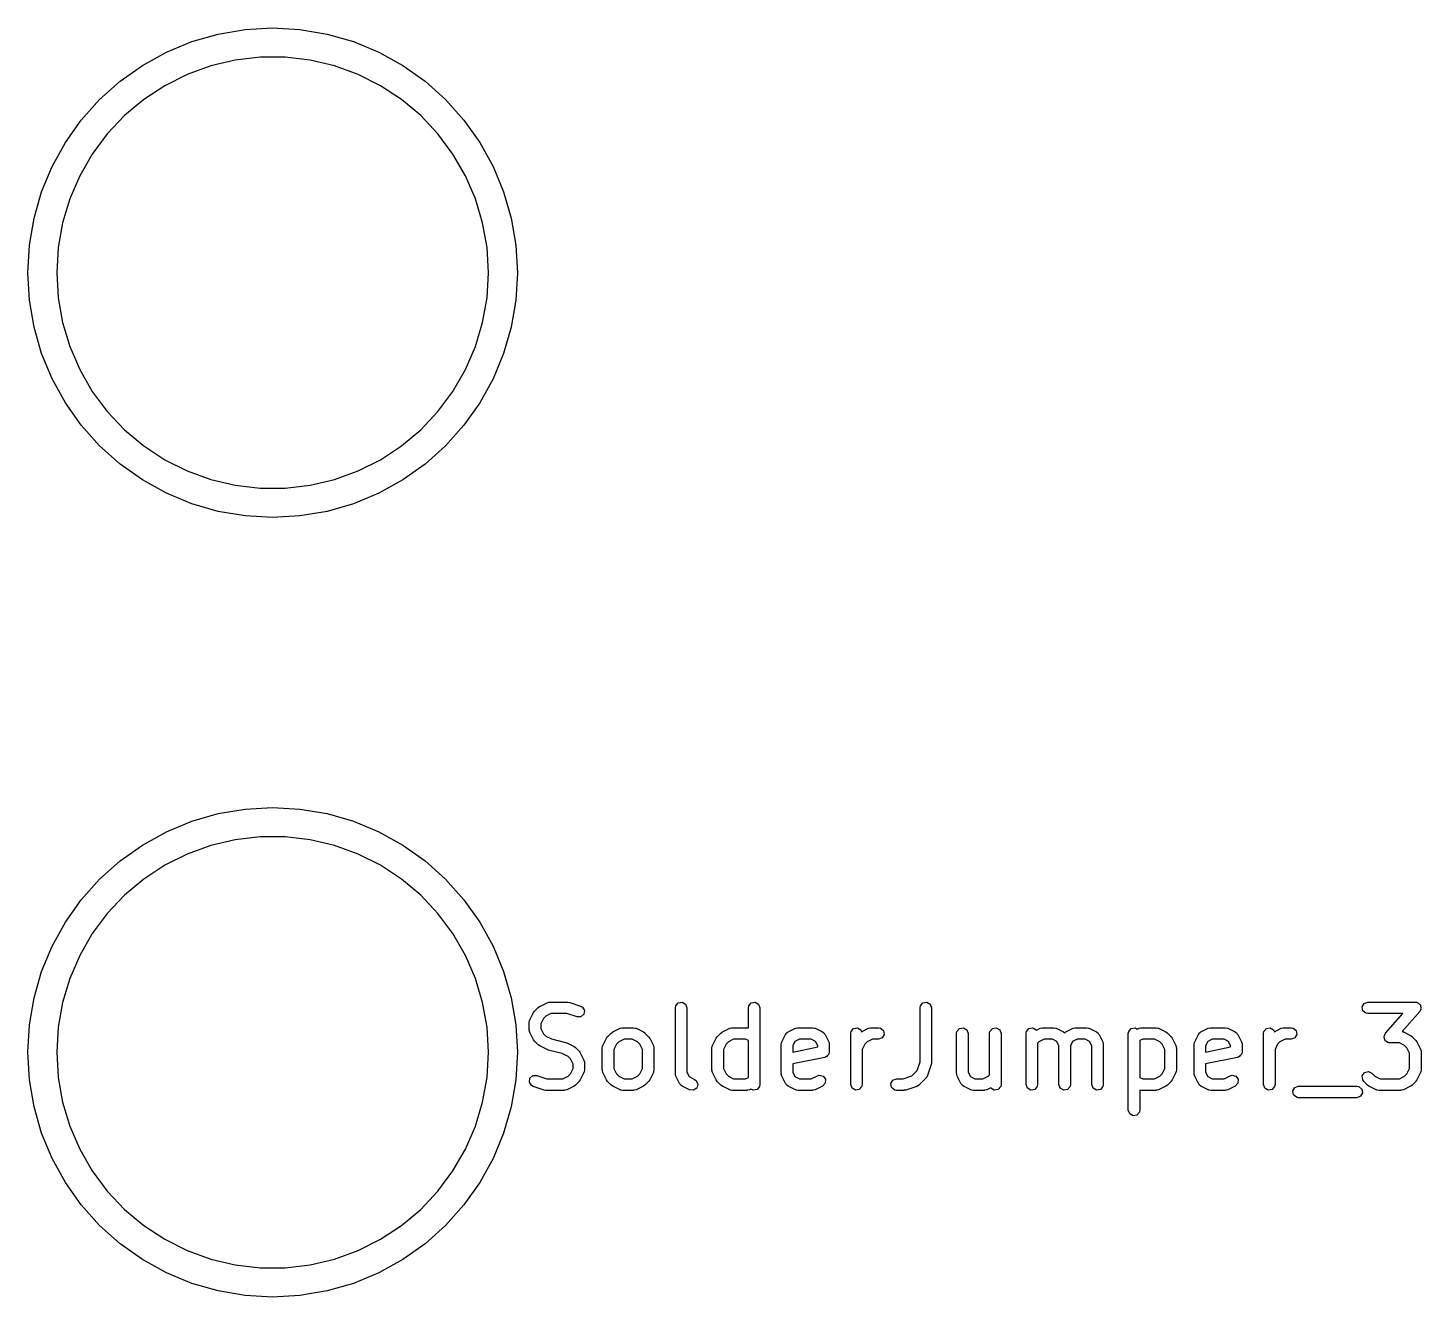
# Model space of a CAD drawing. Extents: x 4.47 to 5.93, y -4.55 to -3.87.
# Drawn here: x 4.474 to 5.189, y -4.526 to -3.874 of the extents above; entities that cross this region are included whole.
import ezdxf

# ---------------------------------------------------------------- set-up
doc = ezdxf.new("R2010")
doc.units = 0
doc.header["$MEASUREMENT"] = 0
doc.layers.add('BLACK', color=7, linetype='CONTINUOUS')

msp = doc.modelspace()

# ---------------------------------------------------------------- linework, layer by layer
at = {"layer": 'BLACK', "linetype": 'CONTINUOUS'}
for p, q in [((4.57205, -3.87755), (4.58594, -3.87519)), ((4.58594, -3.87519), (4.6, -3.8744)), ((4.6, -3.8744), (4.61406, -3.87519)), ((4.61406, -3.87519), (4.62795, -3.87755)), ((4.5455, -3.88684), (4.55852, -3.88145)), ((4.55852, -3.88145), (4.57205, -3.87755)), ((4.62795, -3.87755), (4.64148, -3.88145)), ((4.64148, -3.88145), (4.6545, -3.88684)), ((4.53318, -3.89365), (4.5455, -3.88684)), ((4.59356, -3.8894), (4.58076, -3.8909)), ((4.60644, -3.8894), (4.59356, -3.8894)), ((4.61924, -3.8909), (4.60644, -3.8894)), ((4.6545, -3.88684), (4.66682, -3.89365)), ((4.52169, -3.9018), (4.53318, -3.89365)), ((4.56823, -3.89387), (4.55612, -3.89827)), ((4.58076, -3.8909), (4.56823, -3.89387)), ((4.63177, -3.89387), (4.61924, -3.8909)), ((4.64388, -3.89827), (4.63177, -3.89387)), ((4.66682, -3.89365), (4.67831, -3.9018)), ((4.51119, -3.91119), (4.52169, -3.9018)), ((4.54461, -3.90406), (4.53384, -3.91113)), ((4.55612, -3.89827), (4.54461, -3.90406)), ((4.65539, -3.90406), (4.64388, -3.89827)), ((4.66616, -3.91113), (4.65539, -3.90406)), ((4.67831, -3.9018), (4.68881, -3.91119)), ((4.5018, -3.92169), (4.51119, -3.91119)), ((4.53384, -3.91113), (4.52397, -3.91942)), ((4.67603, -3.91942), (4.66616, -3.91113)), ((4.68881, -3.91119), (4.6982, -3.92169)), ((4.49365, -3.93318), (4.5018, -3.92169)), ((4.52397, -3.91942), (4.51513, -3.92879)), ((4.68487, -3.92879), (4.67603, -3.91942)), ((4.6982, -3.92169), (4.70635, -3.93318)), ((4.51513, -3.92879), (4.50744, -3.93912)), ((4.69256, -3.93912), (4.68487, -3.92879)), ((4.48684, -3.9455), (4.49365, -3.93318)), ((4.50744, -3.93912), (4.501, -3.95028)), ((4.699, -3.95028), (4.69256, -3.93912)), ((4.70635, -3.93318), (4.71316, -3.9455)), ((4.48145, -3.95852), (4.48684, -3.9455)), ((4.71316, -3.9455), (4.71855, -3.95852)), ((4.501, -3.95028), (4.49589, -3.96211)), ((4.70411, -3.96211), (4.699, -3.95028)), ((4.47755, -3.97205), (4.48145, -3.95852)), ((4.71855, -3.95852), (4.72245, -3.97205)), ((4.49589, -3.96211), (4.4922, -3.97445)), ((4.7078, -3.97445), (4.70411, -3.96211)), ((4.47519, -3.98594), (4.47755, -3.97205)), ((4.4922, -3.97445), (4.48996, -3.98714)), ((4.71004, -3.98714), (4.7078, -3.97445)), ((4.72245, -3.97205), (4.72481, -3.98594)), ((4.4744, -4), (4.47519, -3.98594)), ((4.48996, -3.98714), (4.48921, -4)), ((4.71079, -4), (4.71004, -3.98714)), ((4.72481, -3.98594), (4.7256, -4)), ((4.47519, -4.01406), (4.4744, -4)), ((4.48921, -4), (4.48996, -4.01286)), ((4.71004, -4.01286), (4.71079, -4)), ((4.7256, -4), (4.72481, -4.01406)), ((4.47755, -4.02795), (4.47519, -4.01406)), ((4.48996, -4.01286), (4.4922, -4.02555)), ((4.7078, -4.02555), (4.71004, -4.01286)), ((4.72481, -4.01406), (4.72245, -4.02795)), ((4.4922, -4.02555), (4.49589, -4.03789)), ((4.70411, -4.03789), (4.7078, -4.02555)), ((4.48145, -4.04148), (4.47755, -4.02795)), ((4.72245, -4.02795), (4.71855, -4.04148)), ((4.49589, -4.03789), (4.501, -4.04972)), ((4.699, -4.04972), (4.70411, -4.03789)), ((4.48684, -4.0545), (4.48145, -4.04148)), ((4.71855, -4.04148), (4.71316, -4.0545)), ((4.501, -4.04972), (4.50744, -4.06088)), ((4.69256, -4.06088), (4.699, -4.04972)), ((4.49365, -4.06682), (4.48684, -4.0545)), ((4.50744, -4.06088), (4.51513, -4.07121)), ((4.68487, -4.07121), (4.69256, -4.06088)), ((4.71316, -4.0545), (4.70635, -4.06682)), ((4.5018, -4.07831), (4.49365, -4.06682)), ((4.70635, -4.06682), (4.6982, -4.07831)), ((4.51513, -4.07121), (4.52397, -4.08058)), ((4.67603, -4.08058), (4.68487, -4.07121)), ((4.51119, -4.08881), (4.5018, -4.07831)), ((4.52397, -4.08058), (4.53384, -4.08887)), ((4.66616, -4.08887), (4.67603, -4.08058)), ((4.6982, -4.07831), (4.68881, -4.08881)), ((4.52169, -4.0982), (4.51119, -4.08881)), ((4.53384, -4.08887), (4.54461, -4.09594)), ((4.65539, -4.09594), (4.66616, -4.08887)), ((4.68881, -4.08881), (4.67831, -4.0982)), ((4.54461, -4.09594), (4.55612, -4.10173)), ((4.64388, -4.10173), (4.65539, -4.09594)), ((4.53318, -4.10635), (4.52169, -4.0982)), ((4.55612, -4.10173), (4.56823, -4.10613)), ((4.63177, -4.10613), (4.64388, -4.10173)), ((4.67831, -4.0982), (4.66682, -4.10635)), ((4.5455, -4.11316), (4.53318, -4.10635)), ((4.56823, -4.10613), (4.58076, -4.1091)), ((4.58076, -4.1091), (4.59356, -4.1106)), ((4.59356, -4.1106), (4.60644, -4.1106)), ((4.60644, -4.1106), (4.61924, -4.1091)), ((4.61924, -4.1091), (4.63177, -4.10613)), ((4.66682, -4.10635), (4.6545, -4.11316)), ((4.55852, -4.11855), (4.5455, -4.11316)), ((4.57205, -4.12245), (4.55852, -4.11855)), ((4.64148, -4.11855), (4.62795, -4.12245)), ((4.6545, -4.11316), (4.64148, -4.11855)), ((4.58594, -4.12481), (4.57205, -4.12245)), ((4.6, -4.1256), (4.58594, -4.12481)), ((4.61406, -4.12481), (4.6, -4.1256)), ((4.62795, -4.12245), (4.61406, -4.12481)), ((4.57205, -4.27755), (4.58594, -4.27519)), ((4.58594, -4.27519), (4.6, -4.2744)), ((4.6, -4.2744), (4.61406, -4.27519)), ((4.61406, -4.27519), (4.62795, -4.27755)), ((4.5455, -4.28684), (4.55852, -4.28145)), ((4.55852, -4.28145), (4.57205, -4.27755)), ((4.62795, -4.27755), (4.64148, -4.28145)), ((4.64148, -4.28145), (4.6545, -4.28684)), ((4.53318, -4.29365), (4.5455, -4.28684)), ((4.59356, -4.2894), (4.58076, -4.2909)), ((4.60644, -4.2894), (4.59356, -4.2894)), ((4.61924, -4.2909), (4.60644, -4.2894)), ((4.6545, -4.28684), (4.66682, -4.29365)), ((4.52169, -4.3018), (4.53318, -4.29365)), ((4.56823, -4.29387), (4.55612, -4.29827)), ((4.58076, -4.2909), (4.56823, -4.29387)), ((4.63177, -4.29387), (4.61924, -4.2909)), ((4.64388, -4.29827), (4.63177, -4.29387)), ((4.66682, -4.29365), (4.67831, -4.3018)), ((4.51119, -4.31119), (4.52169, -4.3018)), ((4.54461, -4.30406), (4.53384, -4.31113)), ((4.55612, -4.29827), (4.54461, -4.30406)), ((4.65539, -4.30406), (4.64388, -4.29827)), ((4.66616, -4.31113), (4.65539, -4.30406)), ((4.67831, -4.3018), (4.68881, -4.31119)), ((4.5018, -4.32169), (4.51119, -4.31119)), ((4.53384, -4.31113), (4.52397, -4.31942)), ((4.67603, -4.31942), (4.66616, -4.31113)), ((4.68881, -4.31119), (4.6982, -4.32169)), ((4.49365, -4.33318), (4.5018, -4.32169)), ((4.52397, -4.31942), (4.51513, -4.32879)), ((4.68487, -4.32879), (4.67603, -4.31942)), ((4.6982, -4.32169), (4.70635, -4.33318)), ((4.51513, -4.32879), (4.50744, -4.33912)), ((4.69256, -4.33912), (4.68487, -4.32879)), ((4.48684, -4.3455), (4.49365, -4.33318)), ((4.50744, -4.33912), (4.501, -4.35028)), ((4.699, -4.35028), (4.69256, -4.33912)), ((4.70635, -4.33318), (4.71316, -4.3455)), ((4.48145, -4.35852), (4.48684, -4.3455)), ((4.71316, -4.3455), (4.71855, -4.35852)), ((4.501, -4.35028), (4.49589, -4.36211)), ((4.70411, -4.36211), (4.699, -4.35028)), ((4.47755, -4.37205), (4.48145, -4.35852)), ((4.71855, -4.35852), (4.72245, -4.37205)), ((4.49589, -4.36211), (4.4922, -4.37445)), ((4.7078, -4.37445), (4.70411, -4.36211)), ((4.47519, -4.38594), (4.47755, -4.37205)), ((4.4922, -4.37445), (4.48996, -4.38714)), ((4.71004, -4.38714), (4.7078, -4.37445)), ((4.72245, -4.37205), (4.72481, -4.38594)), ((4.73708, -4.37643), (4.74083, -4.37456)), ((4.74083, -4.37456), (4.74182, -4.37426)), ((4.74182, -4.37426), (4.74199, -4.37431)), ((4.74199, -4.37431), (4.74215, -4.37424)), ((4.74215, -4.37424), (4.75153, -4.37424)), ((4.75153, -4.37424), (4.7524, -4.3744)), ((4.7524, -4.3744), (4.75246, -4.3744)), ((4.75246, -4.3744), (4.75809, -4.37627)), ((4.80687, -4.37619), (4.80817, -4.37464)), ((4.80817, -4.37464), (4.81016, -4.37429)), ((4.81016, -4.37429), (4.81191, -4.3753)), ((4.81191, -4.3753), (4.8126, -4.3772)), ((4.84437, -4.37619), (4.84566, -4.37464)), ((4.84566, -4.37464), (4.84765, -4.37429)), ((4.84765, -4.37429), (4.8494, -4.3753)), ((4.8494, -4.3753), (4.85009, -4.3772)), ((4.93248, -4.37619), (4.93378, -4.37464)), ((4.93378, -4.37464), (4.93577, -4.37429)), ((4.93577, -4.37429), (4.93752, -4.3753)), ((4.93752, -4.3753), (4.93821, -4.3772)), ((5.15919, -4.37668), (5.1602, -4.37494)), ((5.1602, -4.37494), (5.1621, -4.37424)), ((5.1621, -4.37424), (5.18647, -4.37424)), ((5.18647, -4.37424), (5.18691, -4.37432)), ((5.18691, -4.37432), (5.18705, -4.3743)), ((5.18705, -4.3743), (5.18715, -4.37436)), ((5.18715, -4.37436), (5.18748, -4.37442)), ((5.18748, -4.37442), (5.18809, -4.37493)), ((5.18809, -4.37493), (5.18877, -4.37535)), ((5.18877, -4.37535), (5.18885, -4.37557)), ((5.18885, -4.37557), (5.18903, -4.37572)), ((5.18903, -4.37572), (5.18917, -4.37651)), ((4.73201, -4.38338), (4.73389, -4.37963)), ((4.73389, -4.37963), (4.73441, -4.37892)), ((4.73441, -4.37892), (4.73444, -4.37886)), ((4.73444, -4.37886), (4.73632, -4.37698)), ((4.73632, -4.37698), (4.73704, -4.37648)), ((4.73704, -4.37648), (4.73708, -4.37643)), ((4.73896, -4.3827), (4.73761, -4.38539)), ((4.74015, -4.3815), (4.73896, -4.3827)), ((4.74285, -4.38015), (4.74015, -4.3815)), ((4.75105, -4.38015), (4.74285, -4.38015)), ((4.75622, -4.38187), (4.75105, -4.38015)), ((4.75824, -4.38182), (4.75622, -4.38187)), ((4.75809, -4.37627), (4.75899, -4.37676)), ((4.75975, -4.38048), (4.75824, -4.38182)), ((4.75899, -4.37676), (4.76004, -4.37848)), ((4.76004, -4.37848), (4.75975, -4.38048)), ((4.80669, -4.3772), (4.80687, -4.37619)), ((4.80669, -4.41094), (4.80669, -4.3772)), ((4.8126, -4.3772), (4.8126, -4.41025)), ((4.84419, -4.3772), (4.84437, -4.37619)), ((4.84419, -4.38751), (4.84419, -4.3772)), ((4.85009, -4.3772), (4.85009, -4.41657)), ((4.9323, -4.3772), (4.93248, -4.37619)), ((4.9323, -4.40484), (4.9323, -4.3772)), ((4.93821, -4.3772), (4.93821, -4.40532)), ((5.15954, -4.37867), (5.15919, -4.37668)), ((5.16109, -4.37997), (5.15954, -4.37867)), ((5.1621, -4.38015), (5.16109, -4.37997)), ((5.17997, -4.38015), (5.1621, -4.38015)), ((5.17113, -4.39025), (5.17997, -4.38015)), ((5.1887, -4.37914), (5.17974, -4.38938)), ((5.18898, -4.3784), (5.1887, -4.37914)), ((5.18938, -4.37771), (5.18898, -4.3784)), ((5.18917, -4.37651), (5.18943, -4.37726)), ((5.18943, -4.37726), (5.18934, -4.37748)), ((5.18934, -4.37748), (5.18938, -4.37771)), ((4.4744, -4.4), (4.47519, -4.38594)), ((4.48996, -4.38714), (4.48921, -4.4)), ((4.71079, -4.4), (4.71004, -4.38714)), ((4.72481, -4.38594), (4.7256, -4.4)), ((4.7317, -4.3847), (4.73188, -4.38369)), ((4.7317, -4.38845), (4.7317, -4.3847)), ((4.73176, -4.38861), (4.7317, -4.38845)), ((4.73172, -4.38878), (4.73176, -4.38861)), ((4.73201, -4.38977), (4.73172, -4.38878)), ((4.73188, -4.38369), (4.73199, -4.38355)), ((4.73199, -4.38355), (4.73201, -4.38338)), ((4.73389, -4.39352), (4.73201, -4.38977)), ((4.73761, -4.38539), (4.73761, -4.38775)), ((4.73761, -4.38775), (4.73896, -4.39045)), ((4.77194, -4.39198), (4.77381, -4.39011)), ((4.77381, -4.39011), (4.77454, -4.3896)), ((4.77454, -4.3896), (4.77458, -4.38955)), ((4.77458, -4.38955), (4.77833, -4.38768)), ((4.77833, -4.38768), (4.77931, -4.38739)), ((4.77931, -4.38739), (4.77948, -4.38743)), ((4.77948, -4.38743), (4.77965, -4.38737)), ((4.77965, -4.38737), (4.78527, -4.38737)), ((4.78527, -4.38737), (4.78628, -4.38755)), ((4.78628, -4.38755), (4.78642, -4.38766)), ((4.78642, -4.38766), (4.78659, -4.38768)), ((4.78659, -4.38768), (4.79034, -4.38955)), ((4.79034, -4.38955), (4.79105, -4.39008)), ((4.79105, -4.39008), (4.79111, -4.39011)), ((4.79111, -4.39011), (4.79299, -4.39198)), ((4.82818, -4.39198), (4.83005, -4.39011)), ((4.83005, -4.39011), (4.83078, -4.3896)), ((4.83078, -4.3896), (4.83082, -4.38955)), ((4.83082, -4.38955), (4.83457, -4.38768)), ((4.83457, -4.38768), (4.83555, -4.38739)), ((4.83555, -4.38739), (4.83573, -4.38743)), ((4.83573, -4.38743), (4.83589, -4.38737)), ((4.83589, -4.38737), (4.84339, -4.38737)), ((4.84339, -4.38737), (4.84419, -4.38751)), ((4.86325, -4.39088), (4.86386, -4.39005)), ((4.86386, -4.39005), (4.86426, -4.38988)), ((4.86426, -4.38988), (4.86457, -4.38955)), ((4.86457, -4.38955), (4.86832, -4.38768)), ((4.86832, -4.38768), (4.8693, -4.38739)), ((4.8693, -4.38739), (4.86947, -4.38743)), ((4.86947, -4.38743), (4.86964, -4.38737)), ((4.86964, -4.38737), (4.87714, -4.38737)), ((4.87714, -4.38737), (4.87815, -4.38755)), ((4.87815, -4.38755), (4.87828, -4.38766)), ((4.87828, -4.38766), (4.87846, -4.38768)), ((4.87846, -4.38768), (4.88221, -4.38955)), ((4.88221, -4.38955), (4.88303, -4.39017)), ((4.88303, -4.39017), (4.88321, -4.39057)), ((4.89668, -4.39032), (4.89686, -4.38931)), ((4.89686, -4.38931), (4.89816, -4.38776)), ((4.89816, -4.38776), (4.90015, -4.38741)), ((4.90015, -4.38741), (4.9019, -4.38842)), ((4.9019, -4.38842), (4.90227, -4.38945)), ((4.90227, -4.38945), (4.90581, -4.38768)), ((4.90581, -4.38768), (4.9068, -4.38739)), ((4.9068, -4.38739), (4.90697, -4.38743)), ((4.90697, -4.38743), (4.90713, -4.38737)), ((4.90713, -4.38737), (4.91088, -4.38737)), ((4.91088, -4.38737), (4.91189, -4.38755)), ((4.91189, -4.38755), (4.91344, -4.38884)), ((4.91344, -4.38884), (4.91379, -4.39083)), ((4.95105, -4.39032), (4.95123, -4.38931)), ((4.95123, -4.38931), (4.95253, -4.38776)), ((4.95253, -4.38776), (4.95452, -4.38741)), ((4.95452, -4.38741), (4.95626, -4.38842)), ((4.95626, -4.38842), (4.95696, -4.39032)), ((4.96792, -4.39032), (4.9681, -4.38931)), ((4.9681, -4.38931), (4.9694, -4.38776)), ((4.9694, -4.38776), (4.97139, -4.38741)), ((4.97139, -4.38741), (4.97314, -4.38842)), ((4.97314, -4.38842), (4.97383, -4.39032)), ((4.98667, -4.39032), (4.98685, -4.38931)), ((4.98685, -4.38931), (4.98815, -4.38776)), ((4.98815, -4.38776), (4.99014, -4.38741)), ((4.99014, -4.38741), (4.99189, -4.38842)), ((4.99189, -4.38842), (4.99197, -4.38866)), ((4.99197, -4.38866), (4.99393, -4.38768)), ((4.99393, -4.38768), (4.99491, -4.38739)), ((4.99491, -4.38739), (4.99508, -4.38743)), ((4.99508, -4.38743), (4.99525, -4.38737)), ((4.99525, -4.38737), (5.00087, -4.38737)), ((5.00087, -4.38737), (5.00188, -4.38755)), ((5.00188, -4.38755), (5.00202, -4.38766)), ((5.00202, -4.38766), (5.00219, -4.38768)), ((5.00219, -4.38768), (5.00594, -4.38955)), ((5.00594, -4.38955), (5.00651, -4.38998)), ((5.00651, -4.38998), (5.00675, -4.38988)), ((5.00675, -4.38988), (5.00705, -4.38955)), ((5.00705, -4.38955), (5.0108, -4.38768)), ((5.0108, -4.38768), (5.01178, -4.38739)), ((5.01178, -4.38739), (5.01195, -4.38743)), ((5.01195, -4.38743), (5.01212, -4.38737)), ((5.01212, -4.38737), (5.01774, -4.38737)), ((5.01774, -4.38737), (5.01875, -4.38755)), ((5.01875, -4.38755), (5.01889, -4.38766)), ((5.01889, -4.38766), (5.01907, -4.38768)), ((5.01907, -4.38768), (5.02281, -4.38955)), ((5.02281, -4.38955), (5.02364, -4.39017)), ((5.02364, -4.39017), (5.02381, -4.39057)), ((5.03916, -4.39032), (5.03934, -4.38931)), ((5.03934, -4.38931), (5.04064, -4.38776)), ((5.04064, -4.38776), (5.04263, -4.38741)), ((5.04263, -4.38741), (5.04377, -4.38807)), ((5.04377, -4.38807), (5.04455, -4.38768)), ((5.04455, -4.38768), (5.04553, -4.38739)), ((5.04553, -4.38739), (5.0457, -4.38743)), ((5.0457, -4.38743), (5.04587, -4.38737)), ((5.04587, -4.38737), (5.05337, -4.38737)), ((5.05337, -4.38737), (5.05438, -4.38755)), ((5.05438, -4.38755), (5.05451, -4.38766)), ((5.05451, -4.38766), (5.05469, -4.38768)), ((5.05469, -4.38768), (5.05844, -4.38955)), ((5.05844, -4.38955), (5.05914, -4.39008)), ((5.05914, -4.39008), (5.0592, -4.39011)), ((5.0592, -4.39011), (5.06108, -4.39198)), ((5.0751, -4.39088), (5.07571, -4.39005)), ((5.07571, -4.39005), (5.07611, -4.38988)), ((5.07611, -4.38988), (5.07642, -4.38955)), ((5.07642, -4.38955), (5.08017, -4.38768)), ((5.08017, -4.38768), (5.08115, -4.38739)), ((5.08115, -4.38739), (5.08132, -4.38743)), ((5.08132, -4.38743), (5.08149, -4.38737)), ((5.08149, -4.38737), (5.08899, -4.38737)), ((5.08899, -4.38737), (5.09, -4.38755)), ((5.09, -4.38755), (5.09013, -4.38766)), ((5.09013, -4.38766), (5.09031, -4.38768)), ((5.09031, -4.38768), (5.09406, -4.38955)), ((5.09406, -4.38955), (5.09488, -4.39017)), ((5.09488, -4.39017), (5.09506, -4.39057)), ((5.10853, -4.39032), (5.10871, -4.38931)), ((5.10871, -4.38931), (5.11001, -4.38776)), ((5.11001, -4.38776), (5.112, -4.38741)), ((5.112, -4.38741), (5.11374, -4.38842)), ((5.11374, -4.38842), (5.11412, -4.38945)), ((5.11412, -4.38945), (5.11766, -4.38768)), ((5.11766, -4.38768), (5.11864, -4.38739)), ((5.11864, -4.38739), (5.11882, -4.38743)), ((5.11882, -4.38743), (5.11898, -4.38737)), ((5.11898, -4.38737), (5.12273, -4.38737)), ((5.12273, -4.38737), (5.12374, -4.38755)), ((5.12374, -4.38755), (5.12529, -4.38884)), ((5.12529, -4.38884), (5.12564, -4.39083)), ((5.17084, -4.39099), (5.17113, -4.39025)), ((5.17974, -4.38938), (5.17998, -4.38942)), ((5.17998, -4.38942), (5.18012, -4.38953)), ((5.18012, -4.38953), (5.1803, -4.38955)), ((5.1803, -4.38955), (5.18404, -4.39143)), ((4.73394, -4.39356), (4.73389, -4.39352)), ((4.73444, -4.39428), (4.73394, -4.39356)), ((4.73632, -4.39616), (4.73444, -4.39428)), ((4.73637, -4.39619), (4.73632, -4.39616)), ((4.73708, -4.39671), (4.73637, -4.39619)), ((4.74083, -4.39859), (4.73708, -4.39671)), ((4.73896, -4.39045), (4.74015, -4.39164)), ((4.74015, -4.39164), (4.74318, -4.39316)), ((4.74318, -4.39316), (4.75037, -4.39496)), ((4.75037, -4.39496), (4.75083, -4.39516)), ((4.75083, -4.39516), (4.75097, -4.39518)), ((4.75097, -4.39518), (4.75472, -4.39705)), ((4.75472, -4.39705), (4.75543, -4.39758)), ((4.7692, -4.39782), (4.76938, -4.39681)), ((4.76938, -4.39681), (4.76949, -4.39667)), ((4.76949, -4.39667), (4.76951, -4.3965)), ((4.76951, -4.3965), (4.77138, -4.39275)), ((4.77138, -4.39275), (4.77191, -4.39204)), ((4.77191, -4.39204), (4.77194, -4.39198)), ((4.77645, -4.39582), (4.7751, -4.39852)), ((4.77765, -4.39462), (4.77645, -4.39582)), ((4.78035, -4.39327), (4.77765, -4.39462)), ((4.78458, -4.39327), (4.78035, -4.39327)), ((4.78727, -4.39462), (4.78458, -4.39327)), ((4.78847, -4.39582), (4.78727, -4.39462)), ((4.78982, -4.39852), (4.78847, -4.39582)), ((4.79299, -4.39198), (4.79349, -4.39271)), ((4.79349, -4.39271), (4.79354, -4.39275)), ((4.79354, -4.39275), (4.79541, -4.3965)), ((4.79541, -4.3965), (4.79571, -4.39748)), ((4.82544, -4.39782), (4.82562, -4.39681)), ((4.82562, -4.39681), (4.82573, -4.39667)), ((4.82573, -4.39667), (4.82575, -4.3965)), ((4.82575, -4.3965), (4.82763, -4.39275)), ((4.82763, -4.39275), (4.82815, -4.39204)), ((4.82815, -4.39204), (4.82818, -4.39198)), ((4.83269, -4.39582), (4.83135, -4.39852)), ((4.83389, -4.39462), (4.83269, -4.39582)), ((4.83659, -4.39327), (4.83389, -4.39462)), ((4.84269, -4.39327), (4.83659, -4.39327)), ((4.84419, -4.39402), (4.84269, -4.39327)), ((4.84419, -4.41287), (4.84419, -4.39402)), ((4.86106, -4.39595), (4.86124, -4.39494)), ((4.86106, -4.41094), (4.86106, -4.39595)), ((4.86124, -4.39494), (4.86135, -4.3948)), ((4.86135, -4.3948), (4.86137, -4.39462)), ((4.86137, -4.39462), (4.86325, -4.39088)), ((4.86809, -4.3944), (4.86697, -4.39664)), ((4.86697, -4.39664), (4.86697, -4.39984)), ((4.86697, -4.39984), (4.87981, -4.39727)), ((4.87034, -4.39327), (4.86809, -4.3944)), ((4.87644, -4.39327), (4.87034, -4.39327)), ((4.87869, -4.3944), (4.87644, -4.39327)), ((4.87981, -4.39664), (4.87869, -4.3944)), ((4.87981, -4.39727), (4.87981, -4.39664)), ((4.88321, -4.39057), (4.88353, -4.39088)), ((4.88353, -4.39088), (4.8854, -4.39462)), ((4.8854, -4.39462), (4.88569, -4.39561)), ((4.88569, -4.39561), (4.88565, -4.39578)), ((4.88565, -4.39578), (4.88571, -4.39595)), ((4.88571, -4.39595), (4.88571, -4.39969)), ((4.89668, -4.41657), (4.89668, -4.39032)), ((4.90394, -4.39582), (4.90259, -4.39852)), ((4.90513, -4.39462), (4.90394, -4.39582)), ((4.90783, -4.39327), (4.90513, -4.39462)), ((4.91088, -4.39327), (4.90783, -4.39327)), ((4.91278, -4.39258), (4.91088, -4.39327)), ((4.91379, -4.39083), (4.91278, -4.39258)), ((4.95105, -4.41094), (4.95105, -4.39032)), ((4.95696, -4.39032), (4.95696, -4.41025)), ((4.96792, -4.4116), (4.96792, -4.39032)), ((4.97383, -4.39032), (4.97383, -4.41657)), ((4.98667, -4.41657), (4.98667, -4.39032)), ((4.99325, -4.39462), (4.99258, -4.39529)), ((4.99258, -4.39529), (4.99258, -4.41657)), ((4.99594, -4.39327), (4.99325, -4.39462)), ((5.00017, -4.39327), (4.99594, -4.39327)), ((5.00242, -4.3944), (5.00017, -4.39327)), ((5.00354, -4.39664), (5.00242, -4.3944)), ((5.00354, -4.41657), (5.00354, -4.39664)), ((5.01057, -4.3944), (5.00945, -4.39664)), ((5.00945, -4.39664), (5.00945, -4.41657)), ((5.01282, -4.39327), (5.01057, -4.3944)), ((5.01705, -4.39327), (5.01282, -4.39327)), ((5.01929, -4.3944), (5.01705, -4.39327)), ((5.02042, -4.39664), (5.01929, -4.3944)), ((5.02042, -4.41657), (5.02042, -4.39664)), ((5.02381, -4.39057), (5.02414, -4.39088)), ((5.02414, -4.39088), (5.02601, -4.39462)), ((5.02601, -4.39462), (5.0263, -4.39561)), ((5.0263, -4.39561), (5.02626, -4.39578)), ((5.02626, -4.39578), (5.02632, -4.39595)), ((5.02632, -4.39595), (5.02632, -4.41657)), ((5.03916, -4.42969), (5.03916, -4.39032)), ((5.04656, -4.39327), (5.04507, -4.39402)), ((5.04507, -4.39402), (5.04507, -4.41287)), ((5.05267, -4.39327), (5.04656, -4.39327)), ((5.05537, -4.39462), (5.05267, -4.39327)), ((5.05656, -4.39582), (5.05537, -4.39462)), ((5.05791, -4.39852), (5.05656, -4.39582)), ((5.06108, -4.39198), (5.06158, -4.39271)), ((5.06158, -4.39271), (5.06163, -4.39275)), ((5.06163, -4.39275), (5.06351, -4.3965)), ((5.06351, -4.3965), (5.0638, -4.39748)), ((5.07291, -4.39595), (5.07309, -4.39494)), ((5.07291, -4.41094), (5.07291, -4.39595)), ((5.07309, -4.39494), (5.0732, -4.3948)), ((5.0732, -4.3948), (5.07322, -4.39462)), ((5.07322, -4.39462), (5.0751, -4.39088)), ((5.07994, -4.3944), (5.07882, -4.39664)), ((5.07882, -4.39664), (5.07882, -4.39984)), ((5.07882, -4.39984), (5.09166, -4.39727)), ((5.08218, -4.39327), (5.07994, -4.3944)), ((5.08829, -4.39327), (5.08218, -4.39327)), ((5.09053, -4.3944), (5.08829, -4.39327)), ((5.09166, -4.39664), (5.09053, -4.3944)), ((5.09166, -4.39727), (5.09166, -4.39664)), ((5.09506, -4.39057), (5.09538, -4.39088)), ((5.09538, -4.39088), (5.09725, -4.39462)), ((5.09725, -4.39462), (5.09754, -4.39561)), ((5.09754, -4.39561), (5.0975, -4.39578)), ((5.0975, -4.39578), (5.09756, -4.39595)), ((5.09756, -4.39595), (5.09756, -4.39969)), ((5.10853, -4.41657), (5.10853, -4.39032)), ((5.11578, -4.39582), (5.11444, -4.39852)), ((5.11698, -4.39462), (5.11578, -4.39582)), ((5.11968, -4.39327), (5.11698, -4.39462)), ((5.12273, -4.39327), (5.11968, -4.39327)), ((5.12463, -4.39258), (5.12273, -4.39327)), ((5.12564, -4.39083), (5.12463, -4.39258)), ((5.1704, -4.39213), (5.17048, -4.39191)), ((5.17065, -4.39289), (5.1704, -4.39213)), ((5.17044, -4.39168), (5.17084, -4.39099)), ((5.17048, -4.39191), (5.17044, -4.39168)), ((5.17079, -4.39367), (5.17065, -4.39289)), ((5.17097, -4.39382), (5.17079, -4.39367)), ((5.17105, -4.39405), (5.17097, -4.39382)), ((5.17173, -4.39446), (5.17105, -4.39405)), ((5.17234, -4.39497), (5.17173, -4.39446)), ((5.17267, -4.39503), (5.17234, -4.39497)), ((5.17278, -4.39509), (5.17267, -4.39503)), ((5.17291, -4.39507), (5.17278, -4.39509)), ((5.17335, -4.39515), (5.17291, -4.39507)), ((5.17828, -4.39515), (5.17335, -4.39515)), ((5.18097, -4.3965), (5.17828, -4.39515)), ((5.18217, -4.39769), (5.18097, -4.3965)), ((5.18404, -4.39143), (5.18475, -4.39196)), ((5.18475, -4.39196), (5.18481, -4.39198)), ((5.18481, -4.39198), (5.18669, -4.39386)), ((5.18669, -4.39386), (5.18719, -4.39458)), ((5.18719, -4.39458), (5.18724, -4.39462)), ((5.18724, -4.39462), (5.18911, -4.39837)), ((4.47519, -4.41406), (4.4744, -4.4)), ((4.48921, -4.4), (4.48996, -4.41286)), ((4.71004, -4.41286), (4.71079, -4.4)), ((4.7256, -4.4), (4.72481, -4.41406)), ((4.74097, -4.3986), (4.74083, -4.39859)), ((4.74144, -4.39881), (4.74097, -4.3986)), ((4.74862, -4.40061), (4.74144, -4.39881)), ((4.75165, -4.40212), (4.74862, -4.40061)), ((4.75285, -4.40332), (4.75165, -4.40212)), ((4.7542, -4.40602), (4.75285, -4.40332)), ((4.75543, -4.39758), (4.75549, -4.39761)), ((4.75549, -4.39761), (4.75737, -4.39948)), ((4.75737, -4.39948), (4.75787, -4.4002)), ((4.75787, -4.4002), (4.75792, -4.40025)), ((4.75792, -4.40025), (4.75979, -4.404)), ((4.75979, -4.404), (4.76009, -4.40498)), ((4.7692, -4.40907), (4.7692, -4.39782)), ((4.7751, -4.39852), (4.7751, -4.40837)), ((4.78982, -4.40837), (4.78982, -4.39852)), ((4.79571, -4.39748), (4.79567, -4.39765)), ((4.79567, -4.39765), (4.79573, -4.39782)), ((4.79573, -4.39782), (4.79573, -4.40907)), ((4.82544, -4.40907), (4.82544, -4.39782)), ((4.83135, -4.39852), (4.83135, -4.40837)), ((4.88334, -4.40259), (4.86697, -4.40586)), ((4.88376, -4.40234), (4.88334, -4.40259)), ((4.88424, -4.40225), (4.88376, -4.40234)), ((4.88459, -4.40183), (4.88424, -4.40225)), ((4.88507, -4.40154), (4.88459, -4.40183)), ((4.88522, -4.40108), (4.88507, -4.40154)), ((4.88554, -4.4007), (4.88522, -4.40108)), ((4.88571, -4.39969), (4.88554, -4.4007)), ((4.90259, -4.39852), (4.90259, -4.41657)), ((5.05791, -4.40837), (5.05791, -4.39852)), ((5.0638, -4.39748), (5.06376, -4.39765)), ((5.06376, -4.39765), (5.06382, -4.39782)), ((5.06382, -4.39782), (5.06382, -4.40907)), ((5.09519, -4.40259), (5.07882, -4.40586)), ((5.09561, -4.40234), (5.09519, -4.40259)), ((5.09609, -4.40225), (5.09561, -4.40234)), ((5.09644, -4.40183), (5.09609, -4.40225)), ((5.09691, -4.40154), (5.09644, -4.40183)), ((5.09707, -4.40108), (5.09691, -4.40154)), ((5.09738, -4.4007), (5.09707, -4.40108)), ((5.09756, -4.39969), (5.09738, -4.4007)), ((5.11444, -4.39852), (5.11444, -4.41657)), ((5.18352, -4.40039), (5.18217, -4.39769)), ((5.18352, -4.40837), (5.18352, -4.40039)), ((5.18911, -4.39837), (5.18941, -4.39936)), ((5.18941, -4.39936), (5.18937, -4.39953)), ((5.18937, -4.39953), (5.18943, -4.39969)), ((5.18943, -4.39969), (5.18943, -4.40907)), ((4.75165, -4.41227), (4.75285, -4.41107)), ((4.75285, -4.41107), (4.7542, -4.40837)), ((4.7542, -4.40837), (4.7542, -4.40602)), ((4.75979, -4.41039), (4.75792, -4.41414)), ((4.75981, -4.41021), (4.75979, -4.41039)), ((4.75993, -4.41008), (4.75981, -4.41021)), ((4.7601, -4.40907), (4.75993, -4.41008)), ((4.76009, -4.40498), (4.76004, -4.40515)), ((4.76004, -4.40515), (4.7601, -4.40532)), ((4.7601, -4.40532), (4.7601, -4.40907)), ((4.76926, -4.40923), (4.7692, -4.40907)), ((4.76922, -4.40941), (4.76926, -4.40923)), ((4.76951, -4.41039), (4.76922, -4.40941)), ((4.77138, -4.41414), (4.76951, -4.41039)), ((4.7751, -4.40837), (4.77645, -4.41107)), ((4.77645, -4.41107), (4.77765, -4.41227)), ((4.78727, -4.41227), (4.78847, -4.41107)), ((4.78847, -4.41107), (4.78982, -4.40837)), ((4.79541, -4.41039), (4.79354, -4.41414)), ((4.79543, -4.41021), (4.79541, -4.41039)), ((4.79555, -4.41008), (4.79543, -4.41021)), ((4.79573, -4.40907), (4.79555, -4.41008)), ((4.80675, -4.41111), (4.80669, -4.41094)), ((4.80671, -4.41128), (4.80675, -4.41111)), ((4.807, -4.41226), (4.80671, -4.41128)), ((4.8126, -4.41025), (4.81372, -4.41249)), ((4.8255, -4.40923), (4.82544, -4.40907)), ((4.82546, -4.40941), (4.8255, -4.40923)), ((4.82575, -4.41039), (4.82546, -4.40941)), ((4.82763, -4.41414), (4.82575, -4.41039)), ((4.83135, -4.40837), (4.83269, -4.41107)), ((4.83269, -4.41107), (4.83389, -4.41227)), ((4.86112, -4.41111), (4.86106, -4.41094)), ((4.86108, -4.41128), (4.86112, -4.41111)), ((4.86137, -4.41226), (4.86108, -4.41128)), ((4.86697, -4.40586), (4.86697, -4.41025)), ((4.86697, -4.41025), (4.86809, -4.41249)), ((4.92804, -4.41211), (4.9308, -4.40935)), ((4.9308, -4.40935), (4.9323, -4.40484)), ((4.93806, -4.40625), (4.93618, -4.41188)), ((4.93821, -4.40532), (4.93805, -4.40619)), ((4.93805, -4.40619), (4.93806, -4.40625)), ((4.95111, -4.41111), (4.95105, -4.41094)), ((4.95107, -4.41128), (4.95111, -4.41111)), ((4.95136, -4.41226), (4.95107, -4.41128)), ((4.95696, -4.41025), (4.95808, -4.41249)), ((4.96725, -4.41227), (4.96792, -4.4116)), ((5.05537, -4.41227), (5.05656, -4.41107)), ((5.05656, -4.41107), (5.05791, -4.40837)), ((5.06351, -4.41039), (5.06163, -4.41414)), ((5.06353, -4.41021), (5.06351, -4.41039)), ((5.06364, -4.41008), (5.06353, -4.41021)), ((5.06382, -4.40907), (5.06364, -4.41008)), ((5.07297, -4.41111), (5.07291, -4.41094)), ((5.07293, -4.41128), (5.07297, -4.41111)), ((5.07322, -4.41226), (5.07293, -4.41128)), ((5.07882, -4.40586), (5.07882, -4.41025)), ((5.07882, -4.41025), (5.07994, -4.41249)), ((5.15925, -4.41205), (5.16041, -4.4104)), ((5.16041, -4.4104), (5.16236, -4.40988)), ((5.16236, -4.40988), (5.16419, -4.41073)), ((5.16419, -4.41073), (5.16573, -4.41227)), ((5.18097, -4.41227), (5.18217, -4.41107)), ((5.18217, -4.41107), (5.18352, -4.40837)), ((5.18911, -4.41039), (5.18724, -4.41414)), ((5.18913, -4.41021), (5.18911, -4.41039)), ((5.18925, -4.41008), (5.18913, -4.41021)), ((5.18943, -4.40907), (5.18925, -4.41008)), ((4.47755, -4.42795), (4.47519, -4.41406)), ((4.48996, -4.41286), (4.4922, -4.42555)), ((4.7078, -4.42555), (4.71004, -4.41286)), ((4.72481, -4.41406), (4.72245, -4.42795)), ((4.73176, -4.41528), (4.73206, -4.41329)), ((4.73282, -4.41701), (4.73176, -4.41528)), ((4.73206, -4.41329), (4.73357, -4.41195)), ((4.73372, -4.41749), (4.73282, -4.41701)), ((4.73357, -4.41195), (4.73559, -4.41189)), ((4.73935, -4.41937), (4.73372, -4.41749)), ((4.73559, -4.41189), (4.74076, -4.41361)), ((4.74076, -4.41361), (4.74896, -4.41361)), ((4.74896, -4.41361), (4.75165, -4.41227)), ((4.75472, -4.41733), (4.75097, -4.41921)), ((4.75477, -4.41729), (4.75472, -4.41733)), ((4.75549, -4.41678), (4.75477, -4.41729)), ((4.75737, -4.41491), (4.75549, -4.41678)), ((4.75739, -4.41485), (4.75737, -4.41491)), ((4.75792, -4.41414), (4.75739, -4.41485)), ((4.77143, -4.41418), (4.77138, -4.41414)), ((4.77194, -4.41491), (4.77143, -4.41418)), ((4.77381, -4.41678), (4.77194, -4.41491)), ((4.77387, -4.41681), (4.77381, -4.41678)), ((4.77458, -4.41733), (4.77387, -4.41681)), ((4.77833, -4.41921), (4.77458, -4.41733)), ((4.77765, -4.41227), (4.78035, -4.41361)), ((4.78035, -4.41361), (4.78458, -4.41361)), ((4.78458, -4.41361), (4.78727, -4.41227)), ((4.79034, -4.41733), (4.78659, -4.41921)), ((4.79039, -4.41729), (4.79034, -4.41733)), ((4.79111, -4.41678), (4.79039, -4.41729)), ((4.79299, -4.41491), (4.79111, -4.41678)), ((4.79301, -4.41485), (4.79299, -4.41491)), ((4.79354, -4.41414), (4.79301, -4.41485)), ((4.80888, -4.41601), (4.807, -4.41226)), ((4.8092, -4.41632), (4.80888, -4.41601)), ((4.80938, -4.41672), (4.8092, -4.41632)), ((4.8102, -4.41733), (4.80938, -4.41672)), ((4.81395, -4.41921), (4.8102, -4.41733)), ((4.81372, -4.41249), (4.81659, -4.41393)), ((4.81764, -4.41833), (4.81596, -4.41944)), ((4.81659, -4.41393), (4.81741, -4.41454)), ((4.81741, -4.41454), (4.81822, -4.41639)), ((4.81822, -4.41639), (4.81764, -4.41833)), ((4.82767, -4.41418), (4.82763, -4.41414)), ((4.82818, -4.41491), (4.82767, -4.41418)), ((4.83005, -4.41678), (4.82818, -4.41491)), ((4.83011, -4.41681), (4.83005, -4.41678)), ((4.83082, -4.41733), (4.83011, -4.41681)), ((4.83457, -4.41921), (4.83082, -4.41733)), ((4.83389, -4.41227), (4.83659, -4.41361)), ((4.83659, -4.41361), (4.84269, -4.41361)), ((4.84269, -4.41361), (4.84419, -4.41287)), ((4.84549, -4.41882), (4.84471, -4.41921)), ((4.84663, -4.41948), (4.84549, -4.41882)), ((4.84992, -4.41758), (4.84862, -4.41912)), ((4.85009, -4.41657), (4.84992, -4.41758)), ((4.86325, -4.41601), (4.86137, -4.41226)), ((4.86357, -4.41632), (4.86325, -4.41601)), ((4.86374, -4.41672), (4.86357, -4.41632)), ((4.86457, -4.41733), (4.86374, -4.41672)), ((4.86832, -4.41921), (4.86457, -4.41733)), ((4.86809, -4.41249), (4.87034, -4.41361)), ((4.87034, -4.41361), (4.87644, -4.41361)), ((4.87644, -4.41361), (4.87957, -4.41205)), ((4.88221, -4.41733), (4.87846, -4.41921)), ((4.87957, -4.41205), (4.88055, -4.41176)), ((4.88055, -4.41176), (4.88251, -4.41223)), ((4.8836, -4.41587), (4.88221, -4.41733)), ((4.88251, -4.41223), (4.88372, -4.41385)), ((4.88372, -4.41385), (4.8836, -4.41587)), ((4.89737, -4.41847), (4.89668, -4.41657)), ((4.89912, -4.41948), (4.89737, -4.41847)), ((4.90241, -4.41758), (4.90111, -4.41912)), ((4.90259, -4.41657), (4.90241, -4.41758)), ((4.91735, -4.41605), (4.91836, -4.41431)), ((4.9177, -4.41804), (4.91735, -4.41605)), ((4.91925, -4.41934), (4.9177, -4.41804)), ((4.91836, -4.41431), (4.92026, -4.41361)), ((4.92026, -4.41361), (4.92353, -4.41361)), ((4.92353, -4.41361), (4.92804, -4.41211)), ((4.93056, -4.41749), (4.92494, -4.41937)), ((4.9307, -4.41738), (4.93056, -4.41749)), ((4.93088, -4.41737), (4.9307, -4.41738)), ((4.93172, -4.41678), (4.93088, -4.41737)), ((4.93547, -4.41303), (4.93172, -4.41678)), ((4.93554, -4.41287), (4.93547, -4.41303)), ((4.93569, -4.41278), (4.93554, -4.41287)), ((4.93618, -4.41188), (4.93569, -4.41278)), ((4.95324, -4.41601), (4.95136, -4.41226)), ((4.95356, -4.41632), (4.95324, -4.41601)), ((4.95373, -4.41672), (4.95356, -4.41632)), ((4.95456, -4.41733), (4.95373, -4.41672)), ((4.95831, -4.41921), (4.95456, -4.41733)), ((4.95808, -4.41249), (4.96032, -4.41361)), ((4.96032, -4.41361), (4.96455, -4.41361)), ((4.96455, -4.41361), (4.96725, -4.41227)), ((4.96853, -4.41823), (4.96657, -4.41921)), ((4.96861, -4.41847), (4.96853, -4.41823)), ((4.97036, -4.41948), (4.96861, -4.41847)), ((4.97365, -4.41758), (4.97235, -4.41912)), ((4.97383, -4.41657), (4.97365, -4.41758)), ((4.98736, -4.41847), (4.98667, -4.41657)), ((4.98911, -4.41948), (4.98736, -4.41847)), ((4.9924, -4.41758), (4.9911, -4.41912)), ((4.99258, -4.41657), (4.9924, -4.41758)), ((5.00423, -4.41847), (5.00354, -4.41657)), ((5.00598, -4.41948), (5.00423, -4.41847)), ((5.00927, -4.41758), (5.00797, -4.41912)), ((5.00945, -4.41657), (5.00927, -4.41758)), ((5.02111, -4.41847), (5.02042, -4.41657)), ((5.02286, -4.41948), (5.02111, -4.41847)), ((5.02614, -4.41758), (5.02485, -4.41912)), ((5.02632, -4.41657), (5.02614, -4.41758)), ((5.04507, -4.41287), (5.04656, -4.41361)), ((5.04656, -4.41361), (5.05267, -4.41361)), ((5.05267, -4.41361), (5.05537, -4.41227)), ((5.05844, -4.41733), (5.05469, -4.41921)), ((5.05848, -4.41729), (5.05844, -4.41733)), ((5.0592, -4.41678), (5.05848, -4.41729)), ((5.06108, -4.41491), (5.0592, -4.41678)), ((5.0611, -4.41485), (5.06108, -4.41491)), ((5.06163, -4.41414), (5.0611, -4.41485)), ((5.0751, -4.41601), (5.07322, -4.41226)), ((5.07542, -4.41632), (5.0751, -4.41601)), ((5.07559, -4.41672), (5.07542, -4.41632)), ((5.07642, -4.41733), (5.07559, -4.41672)), ((5.08017, -4.41921), (5.07642, -4.41733)), ((5.07994, -4.41249), (5.08218, -4.41361)), ((5.08218, -4.41361), (5.08829, -4.41361)), ((5.08829, -4.41361), (5.09141, -4.41205)), ((5.09406, -4.41733), (5.09031, -4.41921)), ((5.09141, -4.41205), (5.0924, -4.41176)), ((5.0924, -4.41176), (5.09436, -4.41223)), ((5.09544, -4.41587), (5.09406, -4.41733)), ((5.09436, -4.41223), (5.09557, -4.41385)), ((5.09557, -4.41385), (5.09544, -4.41587)), ((5.10922, -4.41847), (5.10853, -4.41657)), ((5.11097, -4.41948), (5.10922, -4.41847)), ((5.11426, -4.41758), (5.11296, -4.41912)), ((5.11444, -4.41657), (5.11426, -4.41758)), ((5.12357, -4.4198), (5.12458, -4.41806)), ((5.12458, -4.41806), (5.12648, -4.41736)), ((5.12648, -4.41736), (5.15648, -4.41736)), ((5.15648, -4.41736), (5.15749, -4.41754)), ((5.15749, -4.41754), (5.15903, -4.41884)), ((5.15903, -4.41884), (5.15939, -4.42083)), ((5.15943, -4.41407), (5.15925, -4.41205)), ((5.16001, -4.41491), (5.15943, -4.41407)), ((5.16189, -4.41678), (5.16001, -4.41491)), ((5.16195, -4.41681), (5.16189, -4.41678)), ((5.16266, -4.41733), (5.16195, -4.41681)), ((5.16641, -4.41921), (5.16266, -4.41733)), ((5.16573, -4.41227), (5.16842, -4.41361)), ((5.16842, -4.41361), (5.17828, -4.41361)), ((5.17828, -4.41361), (5.18097, -4.41227)), ((5.18404, -4.41733), (5.1803, -4.41921)), ((5.18409, -4.41729), (5.18404, -4.41733)), ((5.18481, -4.41678), (5.18409, -4.41729)), ((5.18669, -4.41491), (5.18481, -4.41678)), ((5.18671, -4.41485), (5.18669, -4.41491)), ((5.18724, -4.41414), (5.18671, -4.41485)), ((4.4922, -4.42555), (4.49589, -4.43789)), ((4.70411, -4.43789), (4.7078, -4.42555)), ((4.73941, -4.41937), (4.73935, -4.41937)), ((4.74028, -4.41952), (4.73941, -4.41937)), ((4.74965, -4.41952), (4.74028, -4.41952)), ((4.74982, -4.41946), (4.74965, -4.41952)), ((4.74999, -4.4195), (4.74982, -4.41946)), ((4.75097, -4.41921), (4.74999, -4.4195)), ((4.7785, -4.41923), (4.77833, -4.41921)), ((4.77864, -4.41934), (4.7785, -4.41923)), ((4.77965, -4.41952), (4.77864, -4.41934)), ((4.78527, -4.41952), (4.77965, -4.41952)), ((4.78544, -4.41946), (4.78527, -4.41952)), ((4.78561, -4.4195), (4.78544, -4.41946)), ((4.78659, -4.41921), (4.78561, -4.4195)), ((4.81596, -4.41944), (4.81395, -4.41921)), ((4.83475, -4.41923), (4.83457, -4.41921)), ((4.83488, -4.41934), (4.83475, -4.41923)), ((4.83589, -4.41952), (4.83488, -4.41934)), ((4.84339, -4.41952), (4.83589, -4.41952)), ((4.84356, -4.41946), (4.84339, -4.41952)), ((4.84373, -4.4195), (4.84356, -4.41946)), ((4.84471, -4.41921), (4.84373, -4.4195)), ((4.84862, -4.41912), (4.84663, -4.41948)), ((4.86849, -4.41923), (4.86832, -4.41921)), ((4.86863, -4.41934), (4.86849, -4.41923)), ((4.86964, -4.41952), (4.86863, -4.41934)), ((4.87714, -4.41952), (4.86964, -4.41952)), ((4.8773, -4.41946), (4.87714, -4.41952)), ((4.87747, -4.4195), (4.8773, -4.41946)), ((4.87846, -4.41921), (4.87747, -4.4195)), ((4.90111, -4.41912), (4.89912, -4.41948)), ((4.92026, -4.41952), (4.91925, -4.41934)), ((4.92401, -4.41952), (4.92026, -4.41952)), ((4.92407, -4.4195), (4.92401, -4.41952)), ((4.92494, -4.41937), (4.92407, -4.4195)), ((4.95848, -4.41923), (4.95831, -4.41921)), ((4.95862, -4.41934), (4.95848, -4.41923)), ((4.95963, -4.41952), (4.95862, -4.41934)), ((4.96525, -4.41952), (4.95963, -4.41952)), ((4.96542, -4.41946), (4.96525, -4.41952)), ((4.96559, -4.4195), (4.96542, -4.41946)), ((4.96657, -4.41921), (4.96559, -4.4195)), ((4.97235, -4.41912), (4.97036, -4.41948)), ((4.9911, -4.41912), (4.98911, -4.41948)), ((5.00797, -4.41912), (5.00598, -4.41948)), ((5.02485, -4.41912), (5.02286, -4.41948)), ((5.04587, -4.41952), (5.04507, -4.41938)), ((5.04507, -4.41938), (5.04507, -4.42969)), ((5.05337, -4.41952), (5.04587, -4.41952)), ((5.05353, -4.41946), (5.05337, -4.41952)), ((5.0537, -4.4195), (5.05353, -4.41946)), ((5.05469, -4.41921), (5.0537, -4.4195)), ((5.08034, -4.41923), (5.08017, -4.41921)), ((5.08048, -4.41934), (5.08034, -4.41923)), ((5.08149, -4.41952), (5.08048, -4.41934)), ((5.08899, -4.41952), (5.08149, -4.41952)), ((5.08915, -4.41946), (5.08899, -4.41952)), ((5.08932, -4.4195), (5.08915, -4.41946)), ((5.09031, -4.41921), (5.08932, -4.4195)), ((5.11296, -4.41912), (5.11097, -4.41948)), ((5.12392, -4.42179), (5.12357, -4.4198)), ((5.12547, -4.42309), (5.12392, -4.42179)), ((5.12648, -4.42327), (5.12547, -4.42309)), ((5.15648, -4.42327), (5.12648, -4.42327)), ((5.15838, -4.42258), (5.15648, -4.42327)), ((5.15939, -4.42083), (5.15838, -4.42258)), ((5.16658, -4.41923), (5.16641, -4.41921)), ((5.16672, -4.41934), (5.16658, -4.41923)), ((5.16773, -4.41952), (5.16672, -4.41934)), ((5.17897, -4.41952), (5.16773, -4.41952)), ((5.17914, -4.41946), (5.17897, -4.41952)), ((5.17931, -4.4195), (5.17914, -4.41946)), ((5.1803, -4.41921), (5.17931, -4.4195)), ((4.48145, -4.44148), (4.47755, -4.42795)), ((4.72245, -4.42795), (4.71855, -4.44148)), ((5.03985, -4.43159), (5.03916, -4.42969)), ((5.0416, -4.4326), (5.03985, -4.43159)), ((5.04359, -4.43225), (5.0416, -4.4326)), ((5.04489, -4.4307), (5.04359, -4.43225)), ((5.04507, -4.42969), (5.04489, -4.4307)), ((4.49589, -4.43789), (4.501, -4.44972)), ((4.699, -4.44972), (4.70411, -4.43789)), ((4.48684, -4.4545), (4.48145, -4.44148)), ((4.71855, -4.44148), (4.71316, -4.4545)), ((4.49365, -4.46682), (4.48684, -4.4545)), ((4.501, -4.44972), (4.50744, -4.46088)), ((4.69256, -4.46088), (4.699, -4.44972)), ((4.71316, -4.4545), (4.70635, -4.46682)), ((4.50744, -4.46088), (4.51513, -4.47121)), ((4.68487, -4.47121), (4.69256, -4.46088)), ((4.5018, -4.47831), (4.49365, -4.46682)), ((4.70635, -4.46682), (4.6982, -4.47831)), ((4.51513, -4.47121), (4.52397, -4.48058)), ((4.67603, -4.48058), (4.68487, -4.47121)), ((4.51119, -4.48881), (4.5018, -4.47831)), ((4.52397, -4.48058), (4.53384, -4.48887)), ((4.66616, -4.48887), (4.67603, -4.48058)), ((4.6982, -4.47831), (4.68881, -4.48881)), ((4.52169, -4.4982), (4.51119, -4.48881)), ((4.53384, -4.48887), (4.54461, -4.49594)), ((4.65539, -4.49594), (4.66616, -4.48887)), ((4.68881, -4.48881), (4.67831, -4.4982)), ((4.54461, -4.49594), (4.55612, -4.50173)), ((4.64388, -4.50173), (4.65539, -4.49594)), ((4.53318, -4.50635), (4.52169, -4.4982)), ((4.55612, -4.50173), (4.56823, -4.50613)), ((4.63177, -4.50613), (4.64388, -4.50173)), ((4.67831, -4.4982), (4.66682, -4.50635)), ((4.5455, -4.51316), (4.53318, -4.50635)), ((4.56823, -4.50613), (4.58076, -4.5091)), ((4.58076, -4.5091), (4.59356, -4.5106)), ((4.59356, -4.5106), (4.60644, -4.5106)), ((4.60644, -4.5106), (4.61924, -4.5091)), ((4.61924, -4.5091), (4.63177, -4.50613)), ((4.66682, -4.50635), (4.6545, -4.51316)), ((4.55852, -4.51855), (4.5455, -4.51316)), ((4.57205, -4.52245), (4.55852, -4.51855)), ((4.64148, -4.51855), (4.62795, -4.52245)), ((4.6545, -4.51316), (4.64148, -4.51855)), ((4.58594, -4.52481), (4.57205, -4.52245)), ((4.6, -4.5256), (4.58594, -4.52481)), ((4.61406, -4.52481), (4.6, -4.5256)), ((4.62795, -4.52245), (4.61406, -4.52481))]:
    msp.add_line(p, q, dxfattribs=at)

doc.saveas('drawing.dxf')
